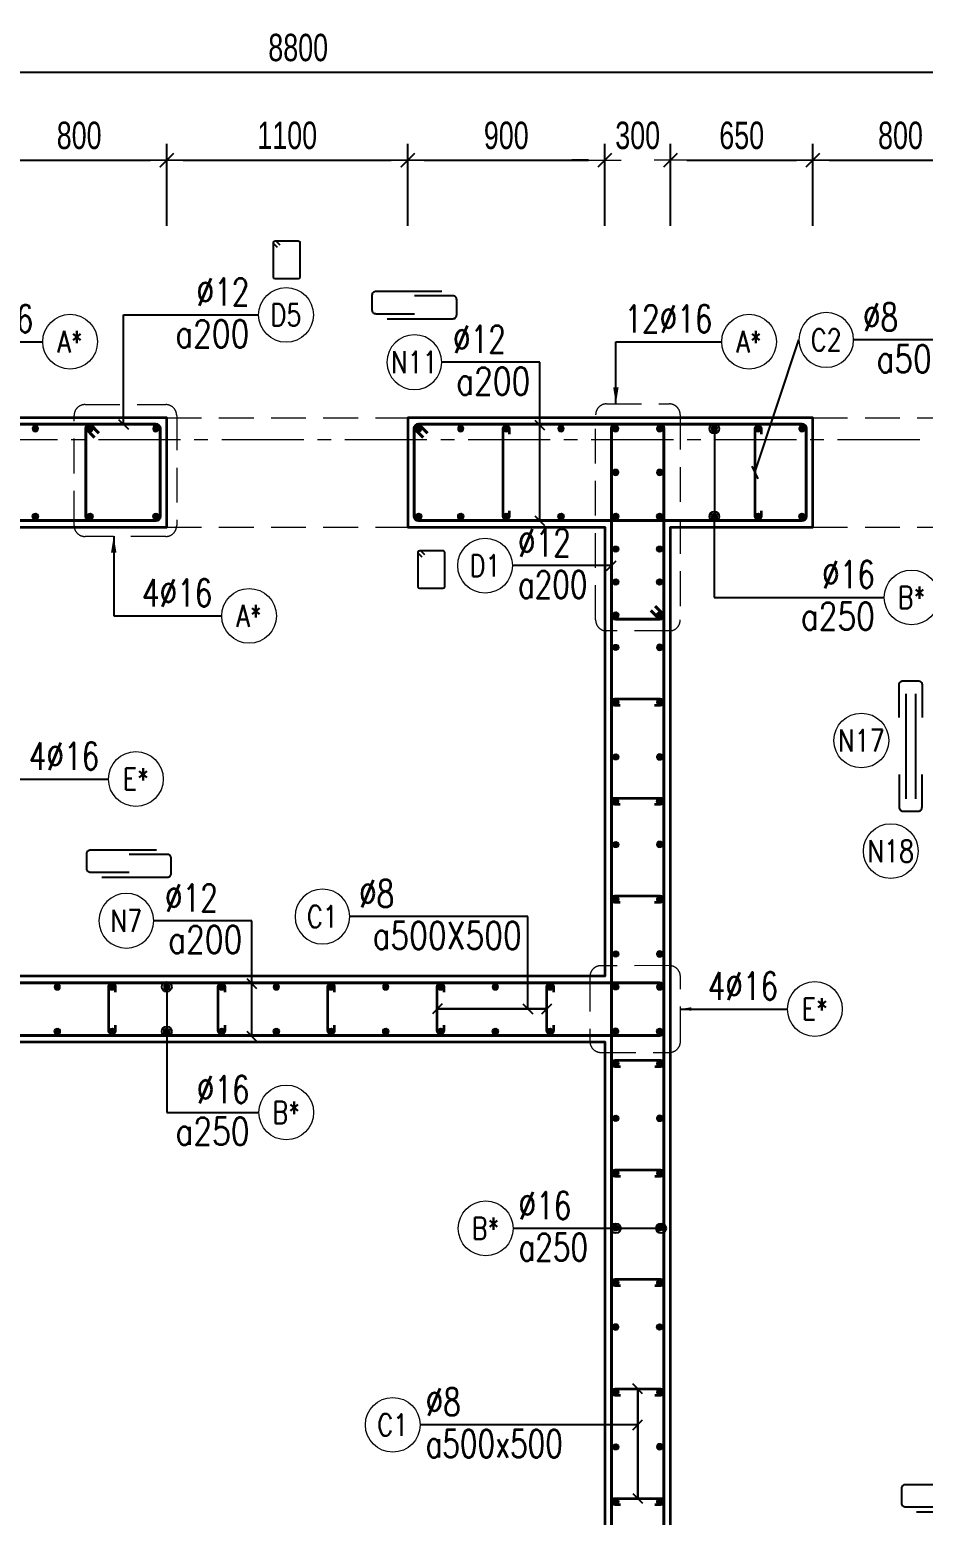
# Model space of a CAD drawing. Header units: millimetres. Extents: x 931337 to 1117500, y 19732 to 157199.
# Drawn here: x 954132 to 958212, y 130932 to 137714 of the extents above; entities that cross this region are included whole.
import ezdxf
from ezdxf.enums import TextEntityAlignment as Align

# ---------------------------------------------------------------- set-up
doc = ezdxf.new("R2010")
doc.units = ezdxf.units.MM
doc.header["$MEASUREMENT"] = 0
for name, pattern in [('HIDDEN', [9.525, 6.35, -3.175]), ('HIDDEN2', [4.7625, 3.175, -1.5875]), ('HT_Grid$0$CENTER2', [1.125, 0.75, -0.125, 0.125, -0.125])]:
    doc.linetypes.add(name, pattern=pattern)
doc.layers.get('0').update_dxf_attribs({"lineweight": 20})
doc.layers.get('Defpoints').update_dxf_attribs({"color": 151, "lineweight": 9})
for name, color, linetype in [('Hidden', 9, 'HIDDEN'), ('Leader', 6, 'Continuous'), ('Ligature', 1, 'Continuous')]:
    doc.layers.add(name, color=color, linetype=linetype)
for name, color, linetype, lineweight in [('HT_Grid$0$NDC_S_AXIS', 5, 'HT_Grid$0$CENTER2', 13), ('KC-LEADER', 153, 'Continuous', 18), ('KC-THEP', 6, 'Continuous', 40), ('NDC_S_BEAM', 3, 'HIDDEN2', 20), ('NDC_S_DIM', 1, 'Continuous', 15), ('NDC_S_HIDDEN', 8, 'HIDDEN2', 13), ('NDC_S_LEADER', 1, 'Continuous', 15), ('NDC_S_REBAR', 4, 'Continuous', 35), ('NDC_S_STIRRUP', 4, 'Continuous', 40), ('NDC_S_VN TEXT', 7, 'Continuous', 20), ('NDC_S_WALL', 6, 'Continuous', 35)]:
    doc.layers.add(name, color=color, linetype=linetype, lineweight=lineweight)
doc.styles.add('NDC_ARIAL', font='arial.ttf', dxfattribs={"width": 0.85})
doc.styles.add('NDC_DIM', font='', dxfattribs={"width": 0.75})
doc.styles.add('NDC_EN TXT', font='romans.shx', dxfattribs={"width": 0.8})
doc.styles.get('NDC_DIM').set_extended_font_data('Dotum')
doc.dimstyles.new('NDC_1-50', dxfattribs={"dimscale": 50, "dimtxt": 2.5, "dimasz": 1, "dimexe": 1.5, "dimexo": 0, "dimgap": 0.8, "dimtad": 1, "dimdec": 0, "dimdsep": 46, "dimtxsty": 'NDC_ARIAL', "dimblk": 'DIMMARK', "dimcen": 49999.938995, "dimdle": 1.5, "dimclrd": 1, "dimclre": 1, "dimclrt": 3, "dimadec": 0, "dimazin": 0, "dimtfac": 1, "dimtdec": 0, "dimtix": 1, "dimtmove": 2, "dimatfit": 3, "dimfxl": 1, "dimarcsym": 0})
doc.dimstyles.new('NDC_dim_30', dxfattribs={"dimscale": 30, "dimtxt": 2.5, "dimasz": 1.5, "dimexe": 1.5, "dimexo": 2.5, "dimgap": 1, "dimtad": 1, "dimdec": 0, "dimzin": 0, "dimdsep": 46, "dimtxsty": 'NDC_DIM', "dimblk": 'DIMMARK', "dimcen": 0.09, "dimdle": 1.2, "dimclrd": 1, "dimclre": 1, "dimclrt": 3, "dimadec": 0, "dimazin": 0, "dimtfac": 1, "dimtdec": 0, "dimtix": 1, "dimtofl": 0, "dimtmove": 0, "dimatfit": 3, "dimfxl": 6, "dimfxlon": 1, "dimtolj": 1, "dimtzin": 0, "dimarcsym": 0})
doc.dimstyles.new('NDC_dim_50', dxfattribs={"dimscale": 50, "dimtxt": 2.5, "dimasz": 1.5, "dimexe": 1.5, "dimexo": 2.5, "dimgap": 1, "dimtad": 1, "dimdec": 0, "dimzin": 0, "dimdsep": 46, "dimtxsty": 'NDC_DIM', "dimblk": 'DIMMARK', "dimcen": 0.09, "dimdle": 1.2, "dimclrd": 1, "dimclre": 1, "dimclrt": 3, "dimadec": 0, "dimazin": 0, "dimtfac": 1, "dimtdec": 0, "dimtix": 1, "dimtofl": 0, "dimtmove": 0, "dimatfit": 3, "dimfxl": 6, "dimfxlon": 1, "dimtolj": 1, "dimtzin": 0, "dimarcsym": 0})

# ---------------------------------------------------------------- blocks, each defined once
blk = doc.blocks.new('THEP')
at = {"layer": 'KC-LEADER', "color": 6}
blk.add_circle((0, 0), 14, dxfattribs=at)
at = {"layer": 'KC-THEP'}
for p, q in [((-14, 0), (14, 0)), ((9.9, 9.9), (-9.9, -9.9)), ((-9.9, 9.9), (9.9, -9.9)), ((0, 14), (0, -14))]:
    blk.add_line(p, q, dxfattribs=at)
blk = doc.blocks.new('DIMMARK')
at = {"layer": 'NDC_S_DIM', "color": 1}
blk.add_line((-1.5, 0), (1, 0), dxfattribs=at)
at = {"layer": 'NDC_S_DIM', "color": 2, "const_width": 0.1}
blk.add_lwpolyline([(-0.424, -0.424), (0.424, 0.424)], dxfattribs=at)
blk = doc.blocks.new('*U9')
blk.add_circle((2.5, 0), 2.5)
at = {"layer": 'NDC_S_VN TEXT', "color": 3, "style": 'NDC_EN TXT', "width": 0.75}
blk.add_attdef('DK2', text='', height=2.5, dxfattribs=at).set_placement((-0.85, 0.85), align=Align.RIGHT)
at = {"layer": 'NDC_S_VN TEXT', "color": 7, "style": 'NDC_EN TXT', "width": 0.8}
blk.add_attdef('SH3', text='', height=2, dxfattribs=at).set_placement((2.5, 0), align=Align.MIDDLE)
blk = doc.blocks.new('*U10')
blk.add_circle((2.5, 0), 2.5)
at = {"layer": 'NDC_S_VN TEXT', "color": 3, "style": 'NDC_EN TXT'}
for tag, width, p in [('DK2', 0.75, (-0.85, 0.85)), ('KC2', 0.8, (-0.85, -2.97))]:
    blk.add_attdef(tag, text='', height=2.5, dxfattribs=dict(at, width=width)).set_placement(p, align=Align.RIGHT)
at = {"layer": 'NDC_S_VN TEXT', "color": 7, "style": 'NDC_EN TXT', "width": 0.8}
blk.add_attdef('SH3', text='', height=2, dxfattribs=at).set_placement((2.5, 0), align=Align.MIDDLE)
blk = doc.blocks.new('A$C72321851')
at = {"layer": 'Ligature'}
for points in [[(-60.9, -129.3), (-60.9, 170.9, -0.414214), (-43.3, 188.5), (25.8, 188.5, -0.414214), (43.4, 170.9), (43.4, -4.3)], [(-39.7, -4.3), (-39.7, -179.5, 0.414214), (-22.1, -197.1), (47, -197.1, 0.414214), (64.6, -179.5), (64.6, 120.7)]]:
    blk.add_lwpolyline(points, format="xyb", dxfattribs=at)
blk = doc.blocks.new('*U11')
blk.add_circle((-2.5, 0), 2.5)
at = {"layer": 'NDC_S_VN TEXT', "color": 3, "style": 'NDC_EN TXT', "width": 0.75}
for tag, p in [('DK1', (0.5, 0.85)), ('KC1', (0.5, -2.97))]:
    blk.add_attdef(tag, p, '', height=2.5, dxfattribs=at)
at = {"layer": 'NDC_S_VN TEXT', "color": 7, "style": 'NDC_EN TXT', "width": 0.8}
blk.add_attdef('SH2', text='', height=2, dxfattribs=at).set_placement((-2.5, 0), align=Align.MIDDLE)
blk = doc.blocks.new('*U12')
blk.add_circle((-2.5, 0), 2.5)
at = {"layer": 'NDC_S_VN TEXT', "color": 3, "style": 'NDC_EN TXT', "width": 0.75}
for tag, p in [('DK1', (0.5, 0.85)), ('KC1', (0.5, -2.97))]:
    blk.add_attdef(tag, p, '', height=2.5, dxfattribs=at)
at = {"layer": 'NDC_S_VN TEXT', "color": 7, "style": 'NDC_EN TXT', "width": 0.8}
blk.add_attdef('SH2', text='', height=2, dxfattribs=at).set_placement((-2.5, 0), align=Align.MIDDLE)
blk = doc.blocks.new('A$C7BC65A55')
at = {"layer": 'Ligature'}
for p, q in [((-15.2, 372, 0), (-15.2, 38.5, 0)), ((15.2, 372, 0), (15.2, 38.5, 0))]:
    blk.add_line(p, q, dxfattribs=at)
for points in [[(-36.2, 296.5), (-36.2, 400.9, -0.414214), (-24, 413.1), (24, 413.1, -0.414214), (36.2, 400.9), (36.2, 296.5)], [(-36.2, 116.5), (-36.2, 12.2, 0.414214), (-24, 0), (24, 0, 0.414214), (36.2, 12.2), (36.2, 116.5)]]:
    blk.add_lwpolyline(points, format="xyb", dxfattribs=at)
blk = doc.blocks.new('*D967')
at = {"layer": 'Defpoints', "color": 0, "ltscale": 200, "transparency": 16777216}
for p in [(954758.3, 137118.3), (954758.3, 135692.6), (953958.3, 135442.6)]:
    blk.add_point(p, dxfattribs=at)
at = {"layer": 'NDC_S_DIM', "color": 1, "lineweight": -2, "ltscale": 200, "transparency": 16777216}
for p, q in [((953958.3, 136818.3), (953958.3, 137193.3)), ((954758.3, 136818.3), (954758.3, 137193.3)), ((954033.3, 137118.3), (954683.3, 137118.3))]:
    blk.add_line(p, q, dxfattribs=at)
at = {"layer": 'NDC_S_DIM', "color": 1, "lineweight": -2, "ltscale": 200, "transparency": 16777216, "xscale": 75, "yscale": 75, "zscale": 75, "rotation": 180}
blk.add_blockref('DIMMARK', (953958.3, 137118.3), dxfattribs=at)
at = {"layer": 'NDC_S_DIM', "color": 1, "lineweight": -2, "ltscale": 200, "transparency": 16777216, "xscale": 75, "yscale": 75, "zscale": 75}
blk.add_blockref('DIMMARK', (954758.3, 137118.3), dxfattribs=at)
at = {"layer": 'NDC_S_DIM', "color": 3, "ltscale": 200, "transparency": 16777216, "insert": (954358.3, 137230.9), "char_height": 125, "attachment_point": 5, "style": 'NDC_DIM'}
blk.add_mtext('\\A1;800', dxfattribs=at)
blk = doc.blocks.new('*D968')
at = {"layer": 'Defpoints', "color": 0, "ltscale": 200, "transparency": 16777216}
for p in [(955858.3, 137118.3), (954758.3, 135692.6), (955858.3, 135692.6)]:
    blk.add_point(p, dxfattribs=at)
at = {"layer": 'NDC_S_DIM', "color": 1, "lineweight": -2, "ltscale": 200, "transparency": 16777216}
for p, q in [((954758.3, 136818.3), (954758.3, 137193.3)), ((955858.3, 136818.3), (955858.3, 137193.3)), ((954833.3, 137118.3), (955783.3, 137118.3))]:
    blk.add_line(p, q, dxfattribs=at)
at = {"layer": 'NDC_S_DIM', "color": 1, "lineweight": -2, "ltscale": 200, "transparency": 16777216, "xscale": 75, "yscale": 75, "zscale": 75, "rotation": 180}
blk.add_blockref('DIMMARK', (954758.3, 137118.3), dxfattribs=at)
at = {"layer": 'NDC_S_DIM', "color": 1, "lineweight": -2, "ltscale": 200, "transparency": 16777216, "xscale": 75, "yscale": 75, "zscale": 75}
blk.add_blockref('DIMMARK', (955858.3, 137118.3), dxfattribs=at)
at = {"layer": 'NDC_S_DIM', "color": 3, "ltscale": 200, "transparency": 16777216, "insert": (955308.3, 137230.9), "char_height": 125, "attachment_point": 5, "style": 'NDC_DIM'}
blk.add_mtext('\\A1;1100', dxfattribs=at)
blk = doc.blocks.new('*D969')
at = {"layer": 'Defpoints', "color": 0, "ltscale": 200, "transparency": 16777216}
for p in [(956758.3, 137118.3), (955858.3, 135692.6), (956758.3, 135442.6)]:
    blk.add_point(p, dxfattribs=at)
at = {"layer": 'NDC_S_DIM', "color": 1, "lineweight": -2, "ltscale": 200, "transparency": 16777216}
for p, q in [((955858.3, 136818.3), (955858.3, 137193.3)), ((956758.3, 136818.3), (956758.3, 137193.3)), ((955933.3, 137118.3), (956683.3, 137118.3))]:
    blk.add_line(p, q, dxfattribs=at)
at = {"layer": 'NDC_S_DIM', "color": 1, "lineweight": -2, "ltscale": 200, "transparency": 16777216, "xscale": 75, "yscale": 75, "zscale": 75, "rotation": 180}
blk.add_blockref('DIMMARK', (955858.3, 137118.3), dxfattribs=at)
at = {"layer": 'NDC_S_DIM', "color": 1, "lineweight": -2, "ltscale": 200, "transparency": 16777216, "xscale": 75, "yscale": 75, "zscale": 75}
blk.add_blockref('DIMMARK', (956758.3, 137118.3), dxfattribs=at)
at = {"layer": 'NDC_S_DIM', "color": 3, "ltscale": 200, "transparency": 16777216, "insert": (956308.3, 137230.9), "char_height": 125, "attachment_point": 5, "style": 'NDC_DIM'}
blk.add_mtext('\\A1;900', dxfattribs=at)
blk = doc.blocks.new('*D970')
at = {"layer": 'Defpoints', "color": 0, "ltscale": 200, "transparency": 16777216}
for p in [(957058.3, 137118.3), (956758.3, 135442.6), (957058.3, 135442.6)]:
    blk.add_point(p, dxfattribs=at)
at = {"layer": 'NDC_S_DIM', "color": 1, "lineweight": -2, "ltscale": 200, "transparency": 16777216}
for p, q in [((956758.3, 136818.3), (956758.3, 137193.3)), ((957058.3, 136818.3), (957058.3, 137193.3)), ((956683.3, 137118.3), (956608.3, 137118.3)), ((957133.3, 137118.3), (957208.3, 137118.3))]:
    blk.add_line(p, q, dxfattribs=at)
at = {"layer": 'NDC_S_DIM', "color": 1, "lineweight": -2, "ltscale": 200, "transparency": 16777216, "xscale": 75, "yscale": 75, "zscale": 75}
blk.add_blockref('DIMMARK', (956758.3, 137118.3), dxfattribs=at)
at = {"layer": 'NDC_S_DIM', "color": 1, "lineweight": -2, "ltscale": 200, "transparency": 16777216, "xscale": 75, "yscale": 75, "zscale": 75, "rotation": 180}
blk.add_blockref('DIMMARK', (957058.3, 137118.3), dxfattribs=at)
at = {"layer": 'NDC_S_DIM', "color": 3, "ltscale": 200, "transparency": 16777216, "insert": (956908.3, 137230.9), "char_height": 125, "attachment_point": 5, "style": 'NDC_DIM'}
blk.add_mtext('\\A1;300', dxfattribs=at)
blk = doc.blocks.new('*D971')
at = {"layer": 'Defpoints', "color": 0, "ltscale": 200, "transparency": 16777216}
for p in [(957708.3, 137118.3), (957058.3, 135442.6), (957708.3, 135442.6)]:
    blk.add_point(p, dxfattribs=at)
at = {"layer": 'NDC_S_DIM', "color": 1, "lineweight": -2, "ltscale": 200, "transparency": 16777216}
for p, q in [((957058.3, 136818.3), (957058.3, 137193.3)), ((957708.3, 136818.3), (957708.3, 137193.3)), ((957133.3, 137118.3), (957633.3, 137118.3))]:
    blk.add_line(p, q, dxfattribs=at)
at = {"layer": 'NDC_S_DIM', "color": 1, "lineweight": -2, "ltscale": 200, "transparency": 16777216, "xscale": 75, "yscale": 75, "zscale": 75, "rotation": 180}
blk.add_blockref('DIMMARK', (957058.3, 137118.3), dxfattribs=at)
at = {"layer": 'NDC_S_DIM', "color": 1, "lineweight": -2, "ltscale": 200, "transparency": 16777216, "xscale": 75, "yscale": 75, "zscale": 75}
blk.add_blockref('DIMMARK', (957708.3, 137118.3), dxfattribs=at)
at = {"layer": 'NDC_S_DIM', "color": 3, "ltscale": 200, "transparency": 16777216, "insert": (957383.3, 137230.9), "char_height": 125, "attachment_point": 5, "style": 'NDC_DIM'}
blk.add_mtext('\\A1;650', dxfattribs=at)
blk = doc.blocks.new('*D972')
at = {"layer": 'Defpoints', "color": 0, "ltscale": 200, "transparency": 16777216}
for p in [(958508.3, 137118.3), (957708.3, 135442.6), (958508.3, 135442.6)]:
    blk.add_point(p, dxfattribs=at)
at = {"layer": 'NDC_S_DIM', "color": 1, "lineweight": -2, "ltscale": 200, "transparency": 16777216}
for p, q in [((957708.3, 136818.3), (957708.3, 137193.3)), ((958508.3, 136818.3), (958508.3, 137193.3)), ((957783.3, 137118.3), (958433.3, 137118.3))]:
    blk.add_line(p, q, dxfattribs=at)
at = {"layer": 'NDC_S_DIM', "color": 1, "lineweight": -2, "ltscale": 200, "transparency": 16777216, "xscale": 75, "yscale": 75, "zscale": 75, "rotation": 180}
blk.add_blockref('DIMMARK', (957708.3, 137118.3), dxfattribs=at)
at = {"layer": 'NDC_S_DIM', "color": 1, "lineweight": -2, "ltscale": 200, "transparency": 16777216, "xscale": 75, "yscale": 75, "zscale": 75}
blk.add_blockref('DIMMARK', (958508.3, 137118.3), dxfattribs=at)
at = {"layer": 'NDC_S_DIM', "color": 3, "ltscale": 200, "transparency": 16777216, "insert": (958108.3, 137230.9), "char_height": 125, "attachment_point": 5, "style": 'NDC_DIM'}
blk.add_mtext('\\A1;800', dxfattribs=at)
blk = doc.blocks.new('*D945')
at = {"layer": 'Defpoints', "color": 0, "ltscale": 200, "transparency": 16777216}
for p in [(959758.3, 137519.5), (950958.3, 136818.3), (959758.3, 135942.6)]:
    blk.add_point(p, dxfattribs=at)
at = {"layer": 'NDC_S_DIM', "color": 1, "lineweight": -2, "ltscale": 200, "transparency": 16777216}
for p, q in [((950958.3, 137219.5), (950958.3, 137594.5)), ((959758.3, 137219.5), (959758.3, 137594.5)), ((951033.3, 137519.5), (959683.3, 137519.5))]:
    blk.add_line(p, q, dxfattribs=at)
at = {"layer": 'NDC_S_DIM', "color": 1, "lineweight": -2, "ltscale": 200, "transparency": 16777216, "xscale": 75, "yscale": 75, "zscale": 75, "rotation": 180}
blk.add_blockref('DIMMARK', (950958.3, 137519.5), dxfattribs=at)
at = {"layer": 'NDC_S_DIM', "color": 1, "lineweight": -2, "ltscale": 200, "transparency": 16777216, "xscale": 75, "yscale": 75, "zscale": 75}
blk.add_blockref('DIMMARK', (959758.3, 137519.5), dxfattribs=at)
at = {"layer": 'NDC_S_DIM', "color": 3, "ltscale": 200, "transparency": 16777216, "insert": (955358.3, 137632), "char_height": 125, "attachment_point": 5, "style": 'NDC_DIM'}
blk.add_mtext('\\A1;8800', dxfattribs=at)

msp = doc.modelspace()

# ---------------------------------------------------------------- linework, layer by layer
for centre in [(957929.579, 134468.895), (958064.027, 133963.892)]:
    msp.add_circle(centre, 125)
at = {"layer": 'HT_Grid$0$NDC_S_AXIS', "ltscale": 500}
msp.add_line((946008.93, 135842.61), (961302.305, 135842.61), dxfattribs=at)
at = {"layer": 'Ligature'}
for points in [[(955263.552, 136720.079), (955247.586, 136736.045, -0.66817864), (955253.359, 136749.983), (955357.988, 136749.983, -0.41421356), (955366.153, 136741.818), (955366.153, 136584.711, -0.41421356), (955357.988, 136576.546), (955253.359, 136576.546, -0.41421356), (955245.195, 136584.711), (955245.195, 136741.818, -0.66817864), (955259.133, 136747.592), (955275.099, 136731.626)], [(955923.792, 135306.17), (955907.826, 135322.136, -0.66817864), (955913.599, 135336.074), (956018.228, 135336.074, -0.41421356), (956026.393, 135327.909), (956026.393, 135170.802, -0.41421356), (956018.228, 135162.637), (955913.599, 135162.637, -0.41421356), (955905.434, 135170.802), (955905.435, 135327.909, -0.66817864), (955919.373, 135333.683), (955935.339, 135317.717)]]:
    msp.add_lwpolyline(points, format="xyb", dxfattribs=at)
at = {"layer": 'NDC_S_BEAM', "ltscale": 50}
for p, q in [((954758.305, 135942.61), (955858.305, 135942.61)), ((957708.305, 135942.61), (958508.305, 135942.61)), ((954758.305, 135442.61), (955858.305, 135442.61)), ((957708.305, 135442.61), (958508.305, 135442.61))]:
    msp.add_line(p, q, dxfattribs=at)
at = {"layer": 'NDC_S_HIDDEN', "ltscale": 50}
for points in [[(954384.967, 136002.519), (954753.487, 136002.519, -0.41421356), (954803.487, 135952.519), (954803.487, 135450.469, -0.41421356), (954753.487, 135400.469), (954384.967, 135400.469, -0.41421356), (954334.967, 135450.469), (954334.967, 135952.519, -0.41421356)], [(956766.42, 136005.697), (957052.49, 136005.697, -0.41421356), (957102.49, 135955.697), (957102.49, 135019.221, -0.41421356), (957052.49, 134969.221), (956766.42, 134969.221, -0.41421356), (956716.42, 135019.221), (956716.42, 135955.697, -0.41421356)], [(957053.25, 133440.902), (956740.205, 133440.653, 0.41421356), (956690.245, 133390.613), (956690.48, 133094.729, 0.41421356), (956740.52, 133044.768), (957053.565, 133045.017, 0.41421356), (957103.525, 133095.057), (957103.29, 133390.942, 0.41421356)]]:
    msp.add_lwpolyline(points, format="xyb", close=True, dxfattribs=at)
at = {"layer": 'NDC_S_REBAR'}
for points in [[(956323.416, 135867.61), (956323.416, 135892.61, 1), (956293.416, 135892.61), (956293.416, 135492.61, 1), (956323.416, 135492.61), (956323.416, 135517.61)], [(957473.305, 135867.61), (957473.305, 135892.61, 1), (957443.305, 135892.61), (957443.305, 135492.61, 1), (957473.305, 135492.61), (957473.305, 135517.61)], [(956828.631, 134629.376), (956803.631, 134629.376, -1), (956803.631, 134659.376), (957010.656, 134659.376, -1), (957010.656, 134629.376), (956985.656, 134629.376)], [(956828.631, 134176.283), (956803.631, 134176.283, -1), (956803.631, 134206.283), (957010.656, 134206.283, -1), (957010.656, 134176.283), (956985.656, 134176.283)], [(956828.631, 133729.376), (956803.631, 133729.376, -1), (956803.631, 133759.376), (957010.656, 133759.376, -1), (957010.656, 133729.376), (956985.656, 133729.376)], [(954523.305, 133169.156), (954523.305, 133144.156, -1), (954493.305, 133144.156), (954493.305, 133344.156, -1), (954523.305, 133344.156), (954523.305, 133319.156)], [(955023.305, 133169.156), (955023.305, 133144.156, -1), (954993.305, 133144.156), (954993.305, 133344.156, -1), (955023.305, 133344.156), (955023.305, 133319.156)], [(955523.305, 133169.156), (955523.305, 133144.156, -1), (955493.305, 133144.156), (955493.305, 133344.156, -1), (955523.305, 133344.156), (955523.305, 133319.156)], [(956023.305, 133169.156), (956023.305, 133144.156, -1), (955993.305, 133144.156), (955993.305, 133344.156, -1), (956023.305, 133344.156), (956023.305, 133319.156)], [(956523.305, 133169.156), (956523.305, 133144.156, -1), (956493.305, 133144.156), (956493.305, 133344.156, -1), (956523.305, 133344.156), (956523.305, 133319.156)], [(956829.871, 132978.856), (956804.871, 132978.856, -1), (956804.871, 133008.856), (957011.895, 133008.856, -1), (957011.895, 132978.856), (956986.895, 132978.856)], [(956829.871, 132478.856), (956804.871, 132478.856, -1), (956804.871, 132508.856), (957011.895, 132508.856, -1), (957011.895, 132478.856), (956986.895, 132478.856)], [(956829.871, 131978.856), (956804.871, 131978.856, -1), (956804.871, 132008.856), (957011.895, 132008.856, -1), (957011.895, 131978.856), (956986.895, 131978.856)], [(956829.871, 131478.856), (956804.871, 131478.856, -1), (956804.871, 131508.856), (957011.895, 131508.856, -1), (957011.895, 131478.856), (956986.895, 131478.856)], [(956829.871, 130978.856), (956804.871, 130978.856, -1), (956804.871, 131008.856), (957011.895, 131008.856, -1), (957011.895, 130978.856), (956986.895, 130978.856)]]:
    msp.add_lwpolyline(points, format="xyb", dxfattribs=at)
at = {"layer": 'NDC_S_STIRRUP'}
for points in [[(949798.305, 135872.61), (949758.305, 135912.61, 0.41421356), (949738.305, 135892.61), (949738.305, 135492.61, 0.41421356), (949758.305, 135472.61), (954708.305, 135472.61, 0.41421356), (954728.305, 135492.61), (954728.305, 135892.61, 0.41421356), (954708.305, 135912.61), (949758.305, 135912.61, 0.41421356), (949738.305, 135892.61), (949778.305, 135852.61)], [(954448.305, 135872.61), (954408.305, 135912.61, 0.41421356), (954388.305, 135892.61), (954388.305, 135492.61, 0.41421356), (954408.305, 135472.61), (954708.305, 135472.61, 0.41421356), (954728.305, 135492.61), (954728.305, 135892.61, 0.41421356), (954708.305, 135912.61), (954408.305, 135912.61, 0.41421356), (954388.305, 135892.61), (954428.305, 135852.61)], [(955948.305, 135872.61), (955908.305, 135912.61, 0.41421356), (955888.305, 135892.61), (955888.305, 135492.61, 0.41421356), (955908.305, 135472.61), (957658.305, 135472.61, 0.41421356), (957678.305, 135492.61), (957678.305, 135892.61, 0.41421356), (957658.305, 135912.61), (955908.305, 135912.61, 0.41421356), (955888.305, 135892.61), (955928.305, 135852.61)], [(956988.305, 128732.61), (957028.305, 128692.61, -0.41421356), (957008.305, 128672.61), (956808.305, 128672.61, -0.41421356), (956788.305, 128692.61), (956788.305, 135892.61, -0.41421356), (956808.305, 135912.61), (957008.305, 135912.61, -0.41421356), (957028.305, 135892.61), (957028.305, 128692.61, -0.41421356), (957008.305, 128672.61), (956968.305, 128712.61)], [(956988.416, 135082.61), (957028.416, 135042.61, -0.41421356), (957008.416, 135022.61), (956808.416, 135022.61, -0.41421356), (956788.416, 135042.61), (956788.305, 135892.61, -0.41421356), (956808.305, 135912.61), (957008.305, 135912.61, -0.41421356), (957028.305, 135892.61), (957028.416, 135042.61, -0.41421356), (957008.416, 135022.61), (956968.416, 135062.61)], [(953748.305, 133162.61), (953708.305, 133122.61, -0.41421356), (953688.305, 133142.61), (953688.305, 133342.61, -0.41421356), (953708.305, 133362.61), (957008.305, 133362.61, -0.41421356), (957028.305, 133342.61), (957028.305, 133142.61, -0.41435759), (957008.305, 133122.61), (953708.305, 133122.61, -0.41421356), (953688.305, 133142.61), (953728.305, 133182.61)]]:
    msp.add_lwpolyline(points, format="xyb", dxfattribs=at)
at = {"layer": 'NDC_S_WALL'}
for points in [[(953958.305, 135442.61), (954758.305, 135442.61), (954758.305, 135942.61), (949708.305, 135942.61)], [(957058.305, 130492.61), (957058.305, 135442.61), (957708.305, 135442.61), (957708.305, 135942.61), (955858.305, 135942.61), (955858.305, 135442.61), (956758.305, 135442.61), (956758.305, 133392.61), (953958.305, 133392.61)], [(957353.305, 127242.61), (953958.305, 127242.61), (953958.305, 133092.61), (956758.305, 133092.61), (956758.305, 128642.61), (957353.305, 128642.61), (957353.305, 127242.61)]]:
    msp.add_lwpolyline(points, dxfattribs=at)

# ---------------------------------------------------------------- block references
at = {"layer": 'Hidden', "xscale": 1.44, "yscale": 1.44, "zscale": 1.44}
msp.add_blockref('A$C7BC65A55', (958154.659, 134146.614, 0.03), dxfattribs=at)
at = {"layer": 'KC-THEP', "xscale": -1}
for p, rotation in [((954158.305, 135892.61), 350.3314355636191), ((954408.305, 135892.61), 350.3314355636191), ((954708.305, 135892.61), 350.3314355636191), ((955908.305, 135892.61), 350.3314355636191), ((956100.703, 135892.61), 350.3314355636191), ((956308.416, 135892.61), 350.3314355636191), ((956558.416, 135892.61), 350.3314355636191), ((956808.416, 135892.61), 350.3314355636191), ((957008.305, 135892.61), 350.3314355631725), ((957008.305, 135892.61), 350.3314355631725), ((957258.305, 135892.61), 350.3314355636191), ((957458.305, 135892.61), 350.3314355636191), ((957658.305, 135892.61), 350.3314355636191), ((956808.305, 135692.61), 170.3314355631724), ((956808.305, 135692.61), 170.3314355631724), ((957008.305, 135692.61), 170.3314355631724), ((957008.305, 135692.61), 170.3314355631724), ((957008.305, 134894.156), 350.3314355636191), ((957008.305, 134644.156), 350.3314355636191), ((957008.305, 134394.156), 350.3314355636191), ((956808.334, 134190.763), 350.3314355636191), ((957008.305, 133994.156), 350.3314355636191), ((957008.305, 133744.156), 350.3314355636191), ((957008.305, 133494.156), 350.3314355636191), ((954258.305, 133344.156), 350.3314355636191), ((954508.305, 133344.156), 350.3314355636191), ((954758.305, 133344.156), 350.3314355636191), ((955008.305, 133344.156), 350.3314355636191), ((955258.305, 133344.156), 350.3314355636191), ((955508.305, 133344.156), 350.3314355636191), ((955758.305, 133344.156), 350.3314355636191), ((956008.305, 133344.156), 350.3314355636191), ((956258.305, 133344.156), 350.3314355636191), ((956508.305, 133344.156), 350.3314355636191), ((957008.305, 133344.156), 350.3314355636191), ((957008.305, 133344.156), 350.3314355636191), ((956808.334, 133140.763), 350.3314355636191), ((956808.334, 133140.763), 350.3314355636191), ((957008.305, 132994.156), 350.3314355636191), ((957008.305, 132744.156), 350.3314355636191), ((957008.305, 132494.156), 350.3314355636191), ((957008.305, 132244.156), 350.3314355636191), ((957008.305, 131994.156), 350.3314355636191), ((956808.334, 131790.763), 350.3314355636191), ((957008.305, 131494.156), 350.3314355636191), ((957008.305, 131244.156), 350.3314355636191), ((957008.305, 130994.156), 350.3314355636191)]:
    msp.add_blockref('THEP', p, dxfattribs=dict(at, rotation=rotation))
at = {"layer": 'KC-THEP'}
for p, rotation in [((956804.793, 135892.61), 189.6685644359343), ((956804.793, 135892.61), 189.6685644359343), ((954158.305, 135492.61), 189.6685644363809), ((954408.305, 135492.61), 189.6685644363809), ((954708.305, 135492.61), 189.6685644363809), ((955908.305, 135492.61), 189.6685644363809), ((956100.703, 135492.61), 189.6685644363809), ((956308.416, 135492.61), 189.6685644363809), ((956558.416, 135492.61), 189.6685644363809), ((956808.305, 135492.61), 189.6685644359343), ((956808.305, 135492.61), 189.6685644359343), ((956808.416, 135492.61), 189.6685644363809), ((957008.305, 135492.61), 189.6685644359343), ((957008.305, 135492.61), 189.6685644359343), ((957258.305, 135492.61), 189.6685644363809), ((957458.305, 135492.61), 189.6685644363809), ((957658.305, 135492.61), 189.6685644363809), ((956808.305, 135342.61), 189.6685644359343), ((957008.305, 135342.61), 189.6685644359343), ((956808.305, 135192.61), 189.6685644359343), ((957008.305, 135192.61), 189.6685644359343), ((956808.305, 135042.61), 189.6685644359343), ((957008.305, 135042.61), 189.6685644359343), ((956808.334, 134893.856), 189.6685644363809), ((956808.334, 134643.856), 189.6685644363809), ((956808.334, 134393.856), 189.6685644363809), ((957008.305, 134191.063), 189.6685644363809), ((956808.334, 133993.856), 189.6685644363809), ((956808.334, 133743.856), 189.6685644363809), ((956808.334, 133493.856), 189.6685644363809), ((956808.334, 133343.856), 189.6685644363809), ((956808.334, 133343.856), 189.6685644363809), ((954258.305, 133141.063), 189.6685644363809), ((954508.305, 133141.063), 189.6685644363809), ((954758.305, 133141.063), 189.6685644363809), ((955008.305, 133141.063), 189.6685644363809), ((955258.305, 133141.063), 189.6685644363809), ((955508.305, 133141.063), 189.6685644363809), ((955758.305, 133141.063), 189.6685644363809), ((956008.305, 133141.063), 189.6685644363809), ((956258.305, 133141.063), 189.6685644363809), ((956508.305, 133141.063), 189.6685644363809), ((957008.305, 133141.063), 189.6685644363809), ((957008.305, 133141.063), 189.6685644363809), ((956808.334, 132993.856), 189.6685644363809), ((956808.334, 132743.856), 189.6685644363809), ((956808.334, 132493.856), 189.6685644363809), ((956808.334, 132243.856), 189.6685644363809), ((956808.334, 131993.856), 189.6685644363809), ((957008.305, 131791.063), 189.6685644363809), ((956808.334, 131493.856), 189.6685644363809), ((956808.334, 131243.856), 189.6685644363809), ((956808.334, 130993.856), 189.6685644363809)]:
    msp.add_blockref('THEP', p, dxfattribs=dict(at, rotation=rotation))
at = {"layer": 'Leader', "xscale": -1, "rotation": 270.0000000000001}
for p in [(955893.709, 136455.612), (954590.378, 133905.612), (958311.317, 131008.134)]:
    msp.add_blockref('A$C72321851', p, dxfattribs=at)
at = {"layer": 'NDC_S_VN TEXT', "xscale": 50, "yscale": 50, "zscale": 50}
for name, p, values in [('*U10', (955177.832, 136411.99), {'SH3': 'D5', 'DK2': '%%c12', 'KC2': 'a200'}), ('*U9', (954192.09, 136289.635), {'SH3': 'A*', 'DK2': '12%%C16'}), ('*U9', (957292.09, 136289.635), {'SH3': 'A*', 'DK2': '12%%C16'}), ('*U11', (956336.716, 135267.171), {'SH2': 'D1', 'DK1': '%%C12', 'KC1': 'a200'}), ('*U10', (958034.15, 135122.235), {'SH3': 'B*', 'DK2': '%%C16', 'KC2': 'a250'}), ('*U9', (955008.956, 135037.859), {'SH3': 'A*', 'DK2': '4%%C16'}), ('*U9', (954492.28, 134292.999), {'SH3': 'E*', 'DK2': '4%%C16'}), ('*U9', (957592.28, 133242.999), {'SH3': 'E*', 'DK2': '4%%C16'}), ('*U10', (955178.917, 132770.688), {'SH3': 'B*', 'DK2': '%%C16', 'KC2': 'a250'}), ('*U11', (956339.387, 132241.504), {'SH2': 'B*', 'DK1': '%%C16', 'KC1': 'a250'}), ('*U12', (955915.042, 131344.494), {'SH2': 'C1', 'DK1': '%%c8', 'KC1': 'a500x500'})]:
    msp.add_blockref(name, p, dxfattribs=at).add_auto_attribs(values)
at = {"layer": 'NDC_S_VN TEXT'}
ref = msp.add_blockref('*U10', (957894.464, 136297.643), dxfattribs=dict(at, xscale=-50, yscale=50, zscale=50))
ref.add_attrib('SH3', 'C2', dxfattribs={"color": 7, "height": 100, "style": 'NDC_EN TXT', "width": 0.8}).set_placement((957769.464, 136297.643), align=Align.MIDDLE)
ref.add_attrib('DK2', '%%c8', dxfattribs={"color": 3, "height": 125, "style": 'NDC_EN TXT', "width": 0.75}).set_placement((958097.678, 136339.918), align=Align.RIGHT)
ref.add_attrib('KC2', 'a500X500', dxfattribs={"color": 3, "height": 125, "style": 'NDC_EN TXT', "width": 0.8}).set_placement((958679.821, 136149.015), align=Align.RIGHT)
ref = msp.add_blockref('*U10', (956013.719, 136196.02), dxfattribs=dict(at, xscale=-50, yscale=50, zscale=50))
ref.add_attrib('SH3', 'N11', dxfattribs={"color": 7, "height": 100, "style": 'NDC_EN TXT', "width": 0.8}).set_placement((955888.719, 136196.02), align=Align.MIDDLE)
ref.add_attrib('DK2', '%%C12', dxfattribs={"color": 3, "height": 125, "style": 'NDC_EN TXT', "width": 0.75}).set_placement((956306.219, 136238.295), align=Align.RIGHT)
ref.add_attrib('KC2', 'a200', dxfattribs={"color": 3, "height": 125, "style": 'NDC_EN TXT', "width": 0.8}).set_placement((956418.124, 136047.393), align=Align.RIGHT)
ref = msp.add_blockref('*U10', (955593.843, 133665.134), dxfattribs=dict(at, xscale=-50, yscale=50, zscale=50))
ref.add_attrib('SH3', 'C1', dxfattribs={"color": 7, "height": 100, "style": 'NDC_EN TXT', "width": 0.8}).set_placement((955468.843, 133665.134), align=Align.MIDDLE)
ref.add_attrib('DK2', '%%c8', dxfattribs={"color": 3, "height": 125, "style": 'NDC_EN TXT', "width": 0.75}).set_placement((955797.058, 133707.409), align=Align.RIGHT)
ref.add_attrib('KC2', 'a500X500', dxfattribs={"color": 3, "height": 125, "style": 'NDC_EN TXT', "width": 0.8}).set_placement((956379.201, 133516.507), align=Align.RIGHT)
ref = msp.add_blockref('*U10', (954698.728, 133646.02), dxfattribs=dict(at, xscale=-50, yscale=50, zscale=50))
ref.add_attrib('SH3', 'N7', dxfattribs={"color": 7, "height": 100, "style": 'NDC_EN TXT', "width": 0.8}).set_placement((954573.728, 133646.02), align=Align.MIDDLE)
ref.add_attrib('DK2', '%%C12', dxfattribs={"color": 3, "height": 125, "style": 'NDC_EN TXT', "width": 0.75}).set_placement((954991.228, 133688.295), align=Align.RIGHT)
ref.add_attrib('KC2', 'a200', dxfattribs={"color": 3, "height": 125, "style": 'NDC_EN TXT', "width": 0.8}).set_placement((955103.132, 133497.393), align=Align.RIGHT)

# ---------------------------------------------------------------- texts
at = {"layer": 'NDC_S_VN TEXT', "color": 7, "style": 'NDC_EN TXT', "width": 0.8}
for tag, p in [('N17', (957929.579, 134468.895)), ('N18', (958064.027, 133963.892))]:
    msp.add_attdef(tag, text='3', height=100, dxfattribs=at).set_placement(p, align=Align.MIDDLE)

# ---------------------------------------------------------------- dimensions: what is measured, and where the dimension line sits
at = {"layer": 'NDC_S_DIM', "ltscale": 200}
for base, p1, p2, picture, middle in [((959758.305, 137519.454), (950958.305, 136818.324), (959758.305, 135942.61), '*D945', (955358.305, 137632.039)), ((954758.305, 137118.324), (953958.305, 135442.61), (954758.305, 135692.61), '*D967', (954358.305, 137230.909)), ((955858.305, 137118.324), (954758.305, 135692.61), (955858.305, 135692.61), '*D968', (955308.305, 137230.909)), ((956758.305, 137118.324), (955858.305, 135692.61), (956758.305, 135442.61), '*D969', (956308.305, 137230.909)), ((957058.305, 137118.324), (956758.305, 135442.61), (957058.305, 135442.61), '*D970', (956908.305, 137230.909)), ((957708.305, 137118.324), (957058.305, 135442.61), (957708.305, 135442.61), '*D971', (957383.305, 137230.909)), ((958508.305, 137118.324), (957708.305, 135442.61), (958508.305, 135442.61), '*D972', (958108.305, 137230.909))]:
    dim = msp.add_linear_dim(base=base, p1=p1, p2=p2, dimstyle='NDC_dim_50', override={"dimtmove": 1}, dxfattribs=at)
    dim.commit()
    dim.dimension.update_dxf_attribs({"geometry": picture, "text_midpoint": middle})

# ---------------------------------------------------------------- leaders
at = {"layer": 'NDC_S_LEADER'}
for points, dimstyle, override in [([(954560.55, 135912.61), (954560.55, 136411.99), (955177.832, 136411.99)], 'NDC_dim_30', {"dimtad": 0, "dimldrblk": 'Oblique'}), ([(953708.91, 136005.697), (953708.91, 136289.635), (954192.09, 136289.635)], 'NDC_dim_50', {"dimtad": 0}), ([(956808.91, 136005.697), (956808.91, 136289.635), (957292.09, 136289.635)], 'NDC_dim_50', {"dimtad": 0}), ([(957443.305, 135692.61), (957644.464, 136297.643)], 'NDC_dim_30', {"dimtad": 0, "dimldrblk": 'Oblique'}), ([(958843.305, 135692.61), (958565.999, 136297.642), (957894.464, 136297.642)], 'NDC_dim_30', {"dimtad": 0, "dimldrblk": 'Oblique'}), ([(956461.155, 135472.61), (956461.155, 136195.839), (956013.719, 136195.839)], 'NDC_dim_30', {"dimgap": 1, "dimtad": 0, "dimldrblk": 'Oblique'}), ([(956461.155, 135909.172), (956461.155, 136195.839), (956013.719, 136195.839)], 'NDC_dim_30', {"dimtad": 0, "dimldrblk": 'Oblique'}), ([(957258.363, 135892.61), (957258.305, 135122.054), (958034.15, 135122.054)], 'NDC_dim_30', {"dimgap": 1, "dimtad": 0, "dimldrblk": 'Origin'}), ([(957258.305, 135491.947), (957258.305, 135122.054), (958034.15, 135122.054)], 'NDC_dim_30', {"dimgap": 1, "dimtad": 0, "dimldrblk": 'Origin'}), ([(954516.09, 135401.809), (954516.09, 135037.859), (955008.956, 135037.859)], 'NDC_dim_50', {"dimgap": 1, "dimtad": 0}), ([(956788.305, 135267.171), (956336.716, 135267.171)], 'NDC_dim_30', {"dimtad": 0, "dimldrblk": 'Oblique'}), ([(954003.408, 134292.999), (954492.28, 134292.999)], 'NDC_1-50', {"dimgap": 0.8, "dimtad": 0}), ([(955146.163, 133119.172), (955146.163, 133645.839), (954698.728, 133645.839)], 'NDC_dim_30', {"dimgap": 1, "dimtad": 0, "dimldrblk": 'Oblique'}), ([(955146.163, 133359.172), (955146.163, 133645.839), (954698.728, 133645.839)], 'NDC_dim_30', {"dimtad": 0, "dimldrblk": 'Oblique'}), ([(956406.74, 133244.156), (956406.74, 133665.133), (955593.843, 133665.133)], 'NDC_dim_30', {"dimtad": 0, "dimldrblk": 'Oblique'}), ([(954758.363, 133344.24), (954758.305, 132770.507), (955178.917, 132770.507)], 'NDC_dim_30', {"dimgap": 1, "dimtad": 0, "dimldrblk": 'Origin'}), ([(955993.305, 133244.156), (956493.305, 133244.156)], 'NDC_dim_30', {"dimtad": 0, "dimldrblk": 'Oblique'}), ([(956493.305, 133244.156), (955993.305, 133244.156)], 'NDC_dim_30', {"dimtad": 0, "dimldrblk": 'Oblique'}), ([(957103.408, 133242.999), (957592.28, 133242.999)], 'NDC_1-50', {"dimgap": 0.8, "dimtad": 0}), ([(954758.305, 133140.401), (954758.305, 132770.507), (955178.917, 132770.507)], 'NDC_dim_30', {"dimgap": 1, "dimtad": 0, "dimldrblk": 'Origin'}), ([(957015.358, 132241.504), (956339.387, 132241.504)], 'NDC_dim_30', {"dimtad": 0, "dimldrblk": 'Origin'}), ([(956808.334, 132241.504), (956339.387, 132241.504)], 'NDC_dim_30', {"dimtad": 0, "dimldrblk": 'Origin'}), ([(956908.355, 131508.856), (956908.355, 131008.856)], 'NDC_dim_30', {"dimtad": 0, "dimldrblk": 'Oblique'}), ([(956908.355, 131008.856), (956908.355, 131508.856)], 'NDC_dim_30', {"dimtad": 0, "dimldrblk": 'Oblique'}), ([(956908.355, 131344.493), (955915.042, 131344.493)], 'NDC_dim_30', {"dimtad": 0, "dimldrblk": 'Oblique'})]:
    msp.add_leader(points, dimstyle=dimstyle, override=override, dxfattribs=at)

doc.saveas('drawing.dxf')
